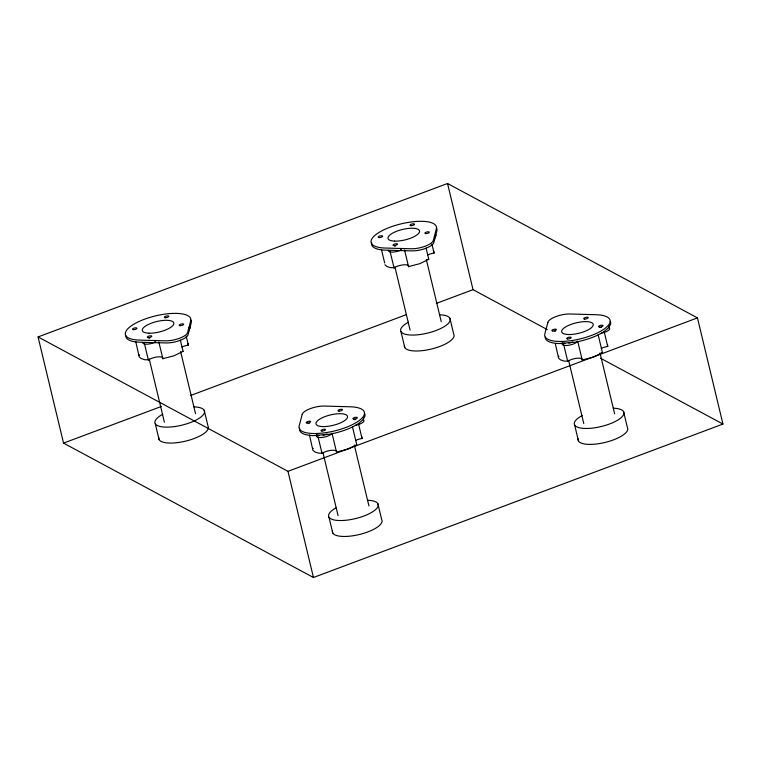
<?xml version="1.0" encoding="UTF-8"?>
<svg xmlns="http://www.w3.org/2000/svg" width="761" height="761" viewBox="0 0 761 761"><rect width="100%" height="100%" fill="white"/><g stroke="black" fill="none" stroke-linecap="round" stroke-linejoin="round"><path stroke-width="1.14" d="M180.367 340.091L183.068 351.325L174.155 355.739L163.035 358.631A8.105 2.692 -13.5 0 0 157.869 356.89A8.105 2.692 -13.5 0 0 148.69 359.848L144.638 359.715L141.156 358.545L139.206 356.795L135.753 341.584M426.065 248.019L428.766 259.263L419.853 263.677L408.733 266.569A8.105 2.692 -13.5 0 0 403.568 264.828A8.105 2.692 -13.5 0 0 394.388 267.786L390.326 267.653L386.845 266.483L384.904 264.733M352.429 426.74L356.747 444.728L347.834 449.142L336.714 452.034A8.105 2.692 -13.5 0 0 331.549 450.293A8.105 2.692 -13.5 0 0 322.369 453.252L318.317 453.118L314.835 451.948L312.885 450.198L309.432 434.978M598.127 334.678L602.446 352.657L593.532 357.08L582.412 359.963A8.105 2.692 -13.5 0 0 577.247 358.222A8.105 2.692 -13.5 0 0 568.067 361.18L564.006 361.047L560.524 359.877L558.584 358.127L555.397 344.039M38.05 336.942L447.544 183.496L697.457 317.889L722.95 424.058L313.456 577.504L63.544 443.111L38.05 336.942L287.972 471.335L313.456 577.504M63.544 443.111L161.465 406.412M190.393 395.577L406.269 314.683M436.31 303.42L473.028 289.665L547.273 329.589M287.972 471.335L697.457 317.889M433.837 251.349L434.055 253.071L433.399 253.166A8.105 2.692 -13.5 0 0 427.634 255.021M188.138 343.411L188.357 345.142L187.71 345.228A8.105 2.692 -13.5 0 0 181.936 347.083M138.987 355.073L139.644 354.987M607.516 344.743L607.735 346.474L607.088 346.559A8.105 2.692 -13.5 0 0 601.314 348.424M558.365 356.405L559.021 356.319M361.827 436.814L362.046 438.536L361.389 438.631A8.105 2.692 -13.5 0 0 355.615 440.486M312.666 448.467L313.323 448.381M428.167 259.282L428.766 259.263M182.478 351.344L183.068 351.325M601.846 352.676L602.446 352.657M600.6 358.269L722.95 424.058M623.573 411.634L627.397 427.558A25.465 8.457 -13.5 0 1 603.996 442.693A25.465 8.457 -13.5 0 1 578.189 438.745M604.224 331.863L607.735 346.474M600.001 352.933L614.641 413.889M582.27 360.219L577.675 341.109L577.371 341.651A8.105 2.692 -13.5 0 1 568.229 345.342A8.105 2.692 -13.5 0 1 562.075 343.706M568.581 360.295L583.773 423.554M563.711 344.59L567.754 361.456M574.641 425.019L578.465 440.942M447.544 183.496L473.028 289.665M434.541 235.758L435.054 237.879M449.894 318.231L453.718 334.155A25.465 8.457 -13.5 0 1 430.317 349.289A25.465 8.457 -13.5 0 1 404.51 345.342M431.896 244.081L434.055 253.071M426.322 259.53L441.228 321.637M404.538 249.96L408.581 266.826M400.619 248.466L401.133 250.588M394.902 266.902L410.093 330.16M390.032 251.197L394.074 268.053M381.442 249.513L384.685 263.002M400.961 331.615L404.785 347.549M377.884 503.696L381.708 519.63A25.465 8.457 -13.5 0 1 358.307 534.755A25.465 8.457 -13.5 0 1 332.49 530.807M358.536 423.925L362.046 438.536M354.303 444.995L368.942 505.96M336.571 452.291L331.986 433.18L331.682 433.722A8.105 2.692 -13.5 0 1 321.542 437.518A8.105 2.692 -13.5 0 1 316.833 434.978M322.892 452.367L338.074 515.625M318.012 436.662L322.065 453.518M328.942 517.09L332.766 533.014M188.842 327.829L189.356 329.951M204.205 410.303L208.029 426.227A25.465 8.457 -13.5 0 1 184.619 441.361A25.465 8.457 -13.5 0 1 158.811 437.413M186.198 336.143L188.357 345.142M180.623 351.601L195.539 413.708M158.84 342.031L162.892 358.888M154.93 340.538L155.434 342.659M149.213 358.964L164.395 422.222M144.333 343.259L148.385 360.124M155.263 423.687L159.087 439.611M193.998 406.869A25.465 8.457 -13.5 0 1 199.03 418.36A25.465 8.457 -13.5 0 1 162.778 426.931A25.465 8.457 -13.5 0 1 162.806 414.241M125.831 335.81A33.57 11.149 -13.5 0 0 139.777 342.222L165.67 342.945A14.469 4.804 -13.5 0 0 180.024 340.405A14.469 4.804 -13.5 0 0 188.148 334.517L191.201 322.949A33.57 11.149 -13.5 0 0 190.83 320.048M189.594 326.326A8.105 2.692 -13.5 0 1 188.899 329.228M155.653 341.984A8.105 2.692 -13.5 0 1 146.921 344.172A8.105 2.692 -13.5 0 1 142.697 342.374M149.108 338.312A2.312 0.771 -13.5 0 1 149.67 338.131M439.696 314.797A25.465 8.457 -13.5 0 1 444.719 326.298A25.465 8.457 -13.5 0 1 408.467 334.859A25.465 8.457 -13.5 0 1 408.505 322.169M371.653 242.721A33.57 11.149 -13.5 0 0 385.475 250.15L411.368 250.873A14.469 4.804 -13.5 0 0 425.713 248.333A14.469 4.804 -13.5 0 0 433.846 242.455L436.89 230.887A33.57 11.149 -13.5 0 0 436.529 227.986M435.901 234.816A8.105 2.692 -13.5 0 1 435.549 236.319M401.342 249.922A8.105 2.692 -13.5 0 1 392.619 252.1A8.105 2.692 -13.5 0 1 388.395 250.312M394.807 246.25A2.312 0.771 -13.5 0 1 395.368 246.069M367.677 500.262A25.465 8.457 -13.5 0 1 372.709 511.763A25.465 8.457 -13.5 0 1 336.457 520.334A25.465 8.457 -13.5 0 1 336.486 507.635M299.634 428.186A33.57 11.149 -13.5 0 0 313.456 435.625L329.38 434.265A33.57 11.149 -13.5 0 0 359.068 423.145L363.026 419.663L364.88 416.353A33.57 11.149 -13.5 0 0 364.509 413.451M327.078 434.017A8.105 2.692 -13.5 0 1 323.054 435.121M319.211 435.444A8.105 2.692 -13.5 0 1 316.576 434.911M363.273 419.73A8.105 2.692 -13.5 0 1 355.416 425.313M363.377 418.16A8.105 2.692 -13.5 0 1 363.473 418.864M354.645 419.777A2.312 0.771 -13.5 0 1 355.796 419.463M308.528 423.563A2.312 0.771 -13.5 0 1 309.118 423.43M613.376 408.2A25.465 8.457 -13.5 0 1 618.398 419.692A25.465 8.457 -13.5 0 1 582.146 428.262A25.465 8.457 -13.5 0 1 582.184 415.573M545.209 337.142A33.57 11.149 -13.5 0 0 559.154 343.553L575.078 342.203A33.57 11.149 -13.5 0 0 604.767 331.073L608.714 327.591L610.569 324.281A33.57 11.149 -13.5 0 0 610.208 321.38M572.776 341.955A8.105 2.692 -13.5 0 1 568.743 343.049M564.9 343.382A8.105 2.692 -13.5 0 1 562.274 342.84M608.971 327.658A8.105 2.692 -13.5 0 1 601.104 333.242M609.076 326.089A8.105 2.692 -13.5 0 1 609.161 326.792M600.905 327.525A2.312 0.771 -13.5 0 1 601.485 327.392M554.817 331.358A2.312 0.771 -13.5 0 1 555.387 331.282M190.688 320.828L187.644 332.395A14.469 4.804 -13.5 0 1 179.51 338.284A14.469 4.804 -13.5 0 1 165.156 340.823L139.263 340.1A33.57 11.149 -13.5 0 1 144.248 319.316A33.57 11.149 -13.5 0 1 190.688 320.828M302.174 414.498L299.13 426.065A33.57 11.149 -13.5 0 0 345.57 427.577A33.57 11.149 -13.5 0 0 350.545 406.802L324.652 406.079A14.469 4.804 -13.5 0 0 310.307 408.619A14.469 4.804 -13.5 0 0 302.174 414.498M436.386 228.766L433.332 240.324A14.469 4.804 -13.5 0 1 425.209 246.212A14.469 4.804 -13.5 0 1 410.854 248.752L384.961 248.029A33.57 11.149 -13.5 0 1 389.946 227.254A33.57 11.149 -13.5 0 1 436.386 228.766M547.872 322.436L544.819 334.003A33.57 11.149 -13.5 0 0 591.259 335.515A33.57 11.149 -13.5 0 0 596.243 314.731L570.35 314.008A14.469 4.804 -13.5 0 0 556.006 316.547A14.469 4.804 -13.5 0 0 547.872 322.436M148.994 333.194A16.209 5.384 -13.5 0 0 173.812 323.891A16.209 5.384 -13.5 0 0 151.401 323.159A16.209 5.384 -13.5 0 0 148.994 333.194M133.432 329.646A2.312 0.771 -13.5 0 0 136.98 328.324A2.312 0.771 -13.5 0 0 133.774 328.219A2.312 0.771 -13.5 0 0 133.432 329.646M165.28 317.718A2.312 0.771 -13.5 0 0 168.828 316.386A2.312 0.771 -13.5 0 0 165.632 316.281A2.312 0.771 -13.5 0 0 165.28 317.718M180.11 325.689A2.312 0.771 -13.5 0 0 183.658 324.357A2.312 0.771 -13.5 0 0 180.452 324.253A2.312 0.771 -13.5 0 0 180.11 325.689M148.262 337.627A2.312 0.771 -13.5 0 0 151.8 336.295A2.312 0.771 -13.5 0 0 148.604 336.191A2.312 0.771 -13.5 0 0 148.262 337.627M394.683 241.123A16.209 5.384 -13.5 0 0 419.511 231.82A16.209 5.384 -13.5 0 0 397.09 231.097A16.209 5.384 -13.5 0 0 394.683 241.123M379.13 237.584A2.312 0.771 -13.5 0 0 382.678 236.252A2.312 0.771 -13.5 0 0 379.473 236.148A2.312 0.771 -13.5 0 0 379.13 237.584M410.978 225.646A2.312 0.771 -13.5 0 0 414.526 224.324A2.312 0.771 -13.5 0 0 411.32 224.219A2.312 0.771 -13.5 0 0 410.978 225.646M425.808 233.617A2.312 0.771 -13.5 0 0 429.347 232.295A2.312 0.771 -13.5 0 0 426.15 232.191A2.312 0.771 -13.5 0 0 425.808 233.617M393.951 245.556A2.312 0.771 -13.5 0 0 397.499 244.224A2.312 0.771 -13.5 0 0 394.293 244.119A2.312 0.771 -13.5 0 0 393.951 245.556M322.674 426.588A16.209 5.384 -13.5 0 0 347.492 417.294A16.209 5.384 -13.5 0 0 325.08 416.562A16.209 5.384 -13.5 0 0 322.674 426.588M353.789 419.083A2.312 0.771 -13.5 0 0 357.337 417.76A2.312 0.771 -13.5 0 0 354.131 417.656A2.312 0.771 -13.5 0 0 353.789 419.083M321.941 431.021A2.312 0.771 -13.5 0 0 325.489 429.689A2.312 0.771 -13.5 0 0 322.284 429.585A2.312 0.771 -13.5 0 0 321.941 431.021M307.111 423.049A2.312 0.771 -13.5 0 0 310.659 421.718A2.312 0.771 -13.5 0 0 307.454 421.613A2.312 0.771 -13.5 0 0 307.111 423.049M338.968 411.111A2.312 0.771 -13.5 0 0 342.507 409.789A2.312 0.771 -13.5 0 0 339.311 409.684A2.312 0.771 -13.5 0 0 338.968 411.111M568.362 334.526A16.209 5.384 -13.5 0 0 593.19 325.223A16.209 5.384 -13.5 0 0 570.769 324.49A16.209 5.384 -13.5 0 0 568.362 334.526M599.487 327.021A2.312 0.771 -13.5 0 0 603.035 325.689A2.312 0.771 -13.5 0 0 599.83 325.584A2.312 0.771 -13.5 0 0 599.487 327.021M567.63 338.959A2.312 0.771 -13.5 0 0 571.178 337.627A2.312 0.771 -13.5 0 0 567.982 337.523A2.312 0.771 -13.5 0 0 567.63 338.959M552.809 330.987A2.312 0.771 -13.5 0 0 556.358 329.656A2.312 0.771 -13.5 0 0 553.152 329.551A2.312 0.771 -13.5 0 0 552.809 330.987M584.657 319.049A2.312 0.771 -13.5 0 0 588.205 317.718A2.312 0.771 -13.5 0 0 585 317.613A2.312 0.771 -13.5 0 0 584.657 319.049"/></g></svg>
